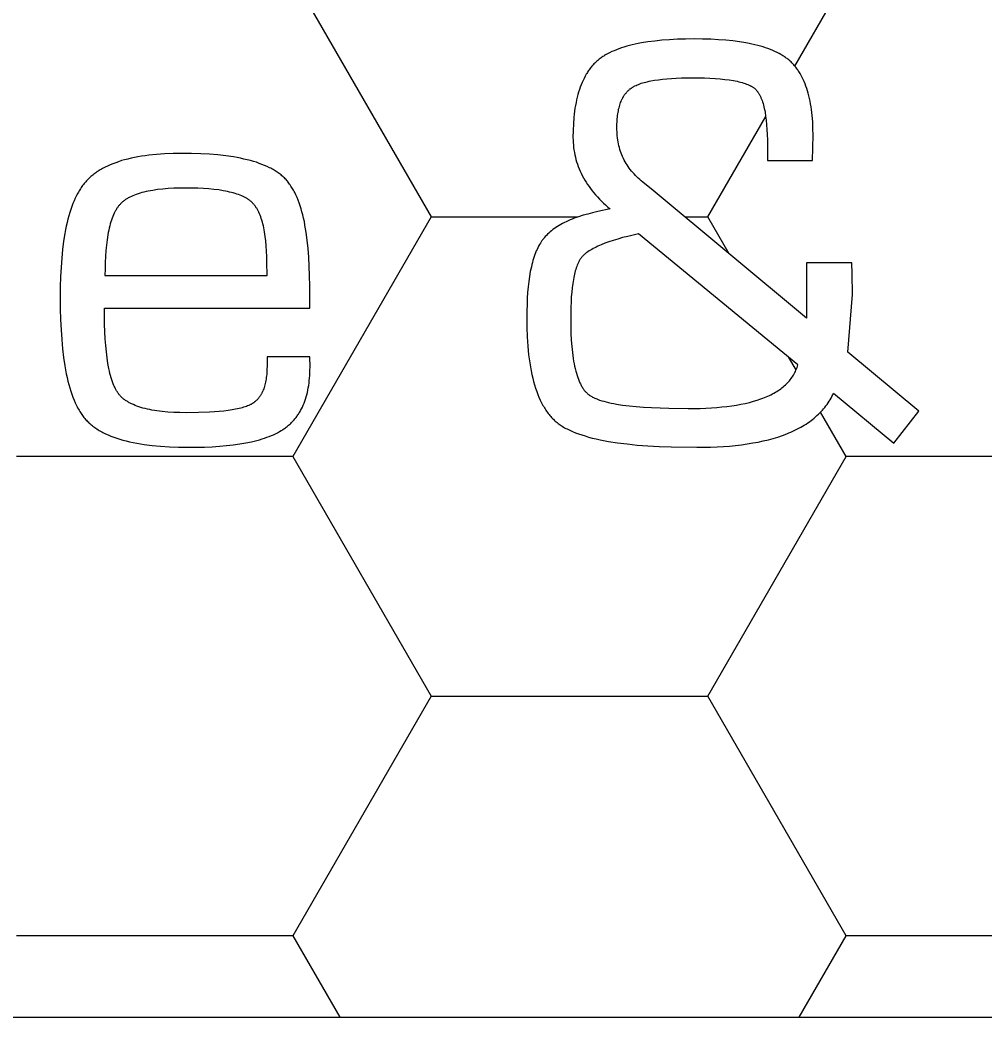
# Model space of a CAD drawing. Header units: millimetres. Extents: x 0 to 80, y 0 to 69.3.
# Drawn here: x 35.46 to 45.93, y 0 to 10.82 of the extents above; entities that cross this region are included whole.
import ezdxf

# ---------------------------------------------------------------- set-up
doc = ezdxf.new("R2010")
doc.units = ezdxf.units.MM
doc.header["$MEASUREMENT"] = 0
for name, color, linetype in [('CUT_PERIMETER', 1, 'CONTINUOUS'), ('HEX_BACKGROUND', 3, 'CONTINUOUS'), ('TEXT', 5, 'CONTINUOUS')]:
    doc.layers.add(name, color=color, linetype=linetype)

msp = doc.modelspace()

# ---------------------------------------------------------------- linework, layer by layer
at = {"layer": 'CUT_PERIMETER', "color": 1}
msp.add_line((20, 0), (60, 0), dxfattribs=at)
at = {"layer": 'HEX_BACKGROUND'}
for p, q in [((38.419, 11.28), (39.92, 8.68)), ((43.868, 10.317), (44.424, 11.28)), ((42.923, 8.68), (43.551, 9.769)), ((39.92, 8.68), (38.419, 6.08)), ((39.92, 8.68), (41.511, 8.68)), ((42.674, 8.68), (42.923, 8.68)), ((43.153, 8.281), (42.923, 8.68)), ((43.881, 7.021), (43.803, 7.155)), ((44.424, 6.08), (44.146, 6.562)), ((38.419, 6.08), (35.417, 6.08)), ((38.419, 6.08), (39.92, 3.48)), ((42.923, 3.48), (44.424, 6.08)), ((47.254, 6.08), (44.424, 6.08)), ((39.92, 3.48), (38.419, 0.88)), ((39.92, 3.48), (42.923, 3.48)), ((44.424, 0.88), (42.923, 3.48)), ((38.419, 0.88), (35.417, 0.88)), ((38.419, 0.88), (38.927, 0)), ((43.916, 0), (44.424, 0.88)), ((47.426, 0.88), (44.424, 0.88))]:
    msp.add_line(p, q, dxfattribs=at)
at = {"layer": 'TEXT'}
for p, q in [((42.507, 10.603), (42.425, 10.597)), ((42.592, 10.608), (42.507, 10.603)), ((42.682, 10.61), (42.592, 10.608)), ((42.775, 10.611), (42.682, 10.61)), ((42.866, 10.61), (42.775, 10.611)), ((42.954, 10.608), (42.866, 10.61)), ((43.038, 10.603), (42.954, 10.608)), ((43.118, 10.597), (43.038, 10.603)), ((41.931, 10.495), (41.905, 10.484)), ((41.957, 10.505), (41.931, 10.495)), ((41.984, 10.514), (41.957, 10.505)), ((42.012, 10.523), (41.984, 10.514)), ((42.042, 10.532), (42.012, 10.523)), ((42.072, 10.54), (42.042, 10.532)), ((42.103, 10.547), (42.072, 10.54)), ((42.135, 10.555), (42.103, 10.547)), ((42.168, 10.562), (42.135, 10.555)), ((42.202, 10.568), (42.168, 10.562)), ((42.272, 10.579), (42.202, 10.568)), ((42.346, 10.589), (42.272, 10.579)), ((42.425, 10.597), (42.346, 10.589)), ((43.195, 10.59), (43.118, 10.597)), ((43.268, 10.58), (43.195, 10.59)), ((43.337, 10.569), (43.268, 10.58)), ((43.37, 10.563), (43.337, 10.569)), ((43.402, 10.556), (43.37, 10.563)), ((43.434, 10.549), (43.402, 10.556)), ((43.464, 10.541), (43.434, 10.549)), ((43.493, 10.533), (43.464, 10.541)), ((43.522, 10.525), (43.493, 10.533)), ((43.55, 10.516), (43.522, 10.525)), ((43.576, 10.507), (43.55, 10.516)), ((43.602, 10.497), (43.576, 10.507)), ((43.627, 10.487), (43.602, 10.497)), ((41.737, 10.386), (41.728, 10.379)), ((41.745, 10.393), (41.737, 10.386)), ((41.754, 10.4), (41.745, 10.393)), ((41.764, 10.406), (41.754, 10.4)), ((41.773, 10.413), (41.764, 10.406)), ((41.783, 10.42), (41.773, 10.413)), ((41.793, 10.426), (41.783, 10.42)), ((41.803, 10.432), (41.793, 10.426)), ((41.813, 10.439), (41.803, 10.432)), ((41.835, 10.451), (41.813, 10.439)), ((41.857, 10.462), (41.835, 10.451)), ((41.881, 10.474), (41.857, 10.462)), ((41.905, 10.484), (41.881, 10.474)), ((43.651, 10.477), (43.627, 10.487)), ((43.674, 10.466), (43.651, 10.477)), ((43.696, 10.454), (43.674, 10.466)), ((43.717, 10.442), (43.696, 10.454)), ((43.727, 10.436), (43.717, 10.442)), ((43.737, 10.43), (43.727, 10.436)), ((43.747, 10.424), (43.737, 10.43)), ((43.757, 10.417), (43.747, 10.424)), ((43.766, 10.411), (43.757, 10.417)), ((43.775, 10.404), (43.766, 10.411)), ((43.784, 10.398), (43.775, 10.404)), ((43.793, 10.391), (43.784, 10.398)), ((43.801, 10.384), (43.793, 10.391)), ((41.635, 10.278), (41.629, 10.268)), ((41.642, 10.288), (41.635, 10.278)), ((41.649, 10.297), (41.642, 10.288)), ((41.657, 10.306), (41.649, 10.297)), ((41.664, 10.315), (41.657, 10.306)), ((41.672, 10.323), (41.664, 10.315)), ((41.679, 10.332), (41.672, 10.323)), ((41.687, 10.34), (41.679, 10.332)), ((41.695, 10.348), (41.687, 10.34)), ((41.703, 10.356), (41.695, 10.348)), ((41.711, 10.364), (41.703, 10.356)), ((41.719, 10.371), (41.711, 10.364)), ((41.728, 10.379), (41.719, 10.371)), ((43.809, 10.377), (43.801, 10.384)), ((43.818, 10.369), (43.809, 10.377)), ((43.826, 10.362), (43.818, 10.369)), ((43.834, 10.354), (43.826, 10.362)), ((43.841, 10.346), (43.834, 10.354)), ((43.849, 10.338), (43.841, 10.346)), ((43.856, 10.33), (43.849, 10.338)), ((43.864, 10.321), (43.856, 10.33)), ((43.871, 10.312), (43.864, 10.321)), ((43.878, 10.304), (43.871, 10.312)), ((43.885, 10.295), (43.878, 10.304)), ((43.892, 10.285), (43.885, 10.295)), ((43.899, 10.276), (43.892, 10.285)), ((41.579, 10.184), (41.568, 10.162)), ((41.59, 10.207), (41.579, 10.184)), ((41.603, 10.228), (41.59, 10.207)), ((41.609, 10.238), (41.603, 10.228)), ((41.615, 10.249), (41.609, 10.238)), ((41.622, 10.259), (41.615, 10.249)), ((41.629, 10.268), (41.622, 10.259)), ((42.343, 10.163), (42.386, 10.169)), ((42.386, 10.169), (42.431, 10.175)), ((42.431, 10.175), (42.478, 10.179)), ((42.478, 10.179), (42.529, 10.183)), ((42.529, 10.183), (42.581, 10.186)), ((42.581, 10.186), (42.637, 10.188)), ((42.637, 10.188), (42.756, 10.19)), ((42.756, 10.19), (42.886, 10.188)), ((42.886, 10.188), (42.946, 10.186)), ((42.946, 10.186), (43.004, 10.182)), ((43.004, 10.182), (43.057, 10.178)), ((43.057, 10.178), (43.108, 10.173)), ((43.108, 10.173), (43.155, 10.167)), ((43.905, 10.266), (43.899, 10.276)), ((43.912, 10.257), (43.905, 10.266)), ((43.918, 10.247), (43.912, 10.257)), ((43.924, 10.236), (43.918, 10.247)), ((43.936, 10.216), (43.924, 10.236)), ((43.948, 10.194), (43.936, 10.216)), ((43.959, 10.172), (43.948, 10.194)), ((43.969, 10.149), (43.959, 10.172)), ((41.529, 10.062), (41.52, 10.035)), ((41.538, 10.088), (41.529, 10.062)), ((41.547, 10.113), (41.538, 10.088)), ((41.557, 10.138), (41.547, 10.113)), ((41.568, 10.162), (41.557, 10.138)), ((42.064, 10.057), (42.069, 10.061)), ((42.069, 10.061), (42.074, 10.065)), ((42.074, 10.065), (42.078, 10.069)), ((42.078, 10.069), (42.083, 10.072)), ((42.083, 10.072), (42.088, 10.076)), ((42.088, 10.076), (42.093, 10.079)), ((42.093, 10.079), (42.098, 10.083)), ((42.098, 10.083), (42.103, 10.086)), ((42.103, 10.086), (42.108, 10.089)), ((42.108, 10.089), (42.114, 10.093)), ((42.114, 10.093), (42.119, 10.096)), ((42.119, 10.096), (42.125, 10.099)), ((42.125, 10.099), (42.131, 10.102)), ((42.131, 10.102), (42.144, 10.108)), ((42.144, 10.108), (42.157, 10.114)), ((42.157, 10.114), (42.17, 10.119)), ((42.17, 10.119), (42.185, 10.124)), ((42.185, 10.124), (42.2, 10.13)), ((42.2, 10.13), (42.215, 10.135)), ((42.215, 10.135), (42.232, 10.139)), ((42.232, 10.139), (42.249, 10.144)), ((42.249, 10.144), (42.266, 10.148)), ((42.266, 10.148), (42.285, 10.152)), ((42.285, 10.152), (42.304, 10.156)), ((42.304, 10.156), (42.343, 10.163)), ((43.155, 10.167), (43.2, 10.16)), ((43.2, 10.16), (43.221, 10.156)), ((43.221, 10.156), (43.241, 10.152)), ((43.241, 10.152), (43.26, 10.147)), ((43.26, 10.147), (43.278, 10.143)), ((43.278, 10.143), (43.296, 10.138)), ((43.296, 10.138), (43.313, 10.133)), ((43.313, 10.133), (43.329, 10.128)), ((43.329, 10.128), (43.344, 10.122)), ((43.344, 10.122), (43.358, 10.117)), ((43.358, 10.117), (43.365, 10.114)), ((43.365, 10.114), (43.372, 10.111)), ((43.372, 10.111), (43.378, 10.108)), ((43.378, 10.108), (43.385, 10.104)), ((43.385, 10.104), (43.391, 10.101)), ((43.391, 10.101), (43.397, 10.098)), ((43.397, 10.098), (43.402, 10.095)), ((43.402, 10.095), (43.408, 10.091)), ((43.408, 10.091), (43.413, 10.088)), ((43.413, 10.088), (43.418, 10.084)), ((43.418, 10.084), (43.423, 10.081)), ((43.423, 10.081), (43.428, 10.077)), ((43.428, 10.077), (43.432, 10.074)), ((43.432, 10.074), (43.436, 10.07)), ((43.436, 10.07), (43.44, 10.066)), ((43.44, 10.066), (43.444, 10.062)), ((43.444, 10.062), (43.448, 10.058)), ((43.979, 10.125), (43.969, 10.149)), ((43.988, 10.1), (43.979, 10.125)), ((43.997, 10.075), (43.988, 10.1)), ((44.005, 10.049), (43.997, 10.075)), ((41.505, 9.98), (41.498, 9.95)), ((41.512, 10.008), (41.505, 9.98)), ((41.52, 10.035), (41.512, 10.008)), ((41.987, 9.947), (41.993, 9.96)), ((41.993, 9.96), (41.996, 9.966)), ((41.996, 9.966), (41.999, 9.972)), ((41.999, 9.972), (42.002, 9.978)), ((42.002, 9.978), (42.006, 9.983)), ((42.006, 9.983), (42.009, 9.989)), ((42.009, 9.989), (42.012, 9.994)), ((42.012, 9.994), (42.016, 10)), ((42.016, 10), (42.02, 10.005)), ((42.02, 10.005), (42.023, 10.01)), ((42.023, 10.01), (42.027, 10.016)), ((42.027, 10.016), (42.031, 10.021)), ((42.031, 10.021), (42.035, 10.025)), ((42.035, 10.025), (42.039, 10.03)), ((42.039, 10.03), (42.043, 10.035)), ((42.043, 10.035), (42.047, 10.04)), ((42.047, 10.04), (42.051, 10.044)), ((42.051, 10.044), (42.055, 10.048)), ((42.055, 10.048), (42.06, 10.053)), ((42.06, 10.053), (42.064, 10.057)), ((43.448, 10.058), (43.452, 10.053)), ((43.452, 10.053), (43.456, 10.049)), ((43.456, 10.049), (43.46, 10.044)), ((43.46, 10.044), (43.464, 10.039)), ((43.464, 10.039), (43.467, 10.034)), ((43.467, 10.034), (43.471, 10.029)), ((43.471, 10.029), (43.474, 10.023)), ((43.474, 10.023), (43.478, 10.018)), ((43.478, 10.018), (43.481, 10.012)), ((43.481, 10.012), (43.485, 10.006)), ((43.485, 10.006), (43.488, 10)), ((43.488, 10), (43.491, 9.993)), ((43.491, 9.993), (43.494, 9.987)), ((43.494, 9.987), (43.497, 9.98)), ((43.497, 9.98), (43.5, 9.973)), ((43.5, 9.973), (43.506, 9.959)), ((43.506, 9.959), (43.512, 9.943)), ((44.013, 10.022), (44.005, 10.049)), ((44.02, 9.994), (44.013, 10.022)), ((44.027, 9.966), (44.02, 9.994)), ((44.033, 9.937), (44.027, 9.966)), ((41.481, 9.859), (41.477, 9.827)), ((41.487, 9.89), (41.481, 9.859)), ((41.492, 9.921), (41.487, 9.89)), ((41.498, 9.95), (41.492, 9.921)), ((41.952, 9.832), (41.955, 9.848)), ((41.955, 9.848), (41.959, 9.863)), ((41.959, 9.863), (41.963, 9.878)), ((41.963, 9.878), (41.967, 9.893)), ((41.967, 9.893), (41.971, 9.907)), ((41.971, 9.907), (41.976, 9.921)), ((41.976, 9.921), (41.982, 9.934)), ((41.982, 9.934), (41.987, 9.947)), ((43.512, 9.943), (43.517, 9.928)), ((43.517, 9.928), (43.522, 9.911)), ((43.522, 9.911), (43.527, 9.894)), ((43.527, 9.894), (43.532, 9.876)), ((43.532, 9.876), (43.536, 9.857)), ((43.536, 9.857), (43.54, 9.837)), ((44.038, 9.907), (44.033, 9.937)), ((44.043, 9.876), (44.038, 9.907)), ((44.048, 9.845), (44.043, 9.876)), ((44.052, 9.813), (44.048, 9.845)), ((41.469, 9.76), (41.464, 9.69)), ((41.473, 9.794), (41.469, 9.76)), ((41.477, 9.827), (41.473, 9.794)), ((41.938, 9.727), (41.94, 9.745)), ((41.94, 9.745), (41.942, 9.764)), ((41.942, 9.764), (41.944, 9.781)), ((41.944, 9.781), (41.946, 9.798)), ((41.946, 9.798), (41.949, 9.815)), ((41.949, 9.815), (41.952, 9.832)), ((43.54, 9.837), (43.544, 9.817)), ((43.544, 9.817), (43.55, 9.774)), ((43.55, 9.774), (43.556, 9.729)), ((44.055, 9.78), (44.052, 9.813)), ((44.061, 9.712), (44.055, 9.78)), ((41.464, 9.69), (41.461, 9.617)), ((41.936, 9.689), (41.937, 9.708)), ((41.936, 9.649), (41.936, 9.689)), ((41.936, 9.626), (41.936, 9.649)), ((41.937, 9.708), (41.938, 9.727)), ((43.556, 9.729), (43.561, 9.68)), ((43.561, 9.68), (43.564, 9.629)), ((43.564, 9.629), (43.567, 9.575)), ((44.064, 9.641), (44.061, 9.712)), ((44.065, 9.568), (44.064, 9.641)), ((41.461, 9.617), (41.459, 9.542)), ((41.459, 9.542), (41.46, 9.514)), ((41.937, 9.603), (41.936, 9.626)), ((41.938, 9.581), (41.937, 9.603)), ((41.94, 9.559), (41.938, 9.581)), ((41.943, 9.537), (41.94, 9.559)), ((41.946, 9.515), (41.943, 9.537)), ((43.567, 9.575), (43.569, 9.518)), ((44.058, 9.292), (44.065, 9.568)), ((41.46, 9.514), (41.461, 9.487)), ((41.461, 9.487), (41.463, 9.461)), ((41.463, 9.461), (41.466, 9.434)), ((41.466, 9.434), (41.469, 9.407)), ((41.949, 9.494), (41.946, 9.515)), ((41.953, 9.473), (41.949, 9.494)), ((41.958, 9.453), (41.953, 9.473)), ((41.963, 9.432), (41.958, 9.453)), ((41.969, 9.412), (41.963, 9.432)), ((41.975, 9.392), (41.969, 9.412)), ((43.569, 9.518), (43.569, 9.457)), ((43.569, 9.457), (43.569, 9.292)), ((36.627, 9.309), (36.592, 9.3)), ((36.662, 9.317), (36.627, 9.309)), ((36.699, 9.325), (36.662, 9.317)), ((36.736, 9.332), (36.699, 9.325)), ((36.774, 9.339), (36.736, 9.332)), ((36.814, 9.345), (36.774, 9.339)), ((36.854, 9.35), (36.814, 9.345)), ((36.938, 9.359), (36.854, 9.35)), ((37.026, 9.365), (36.938, 9.359)), ((37.118, 9.369), (37.026, 9.365)), ((37.214, 9.37), (37.118, 9.369)), ((37.319, 9.369), (37.214, 9.37)), ((37.419, 9.366), (37.319, 9.369)), ((37.514, 9.36), (37.419, 9.366)), ((37.605, 9.353), (37.514, 9.36)), ((37.691, 9.343), (37.605, 9.353)), ((37.773, 9.331), (37.691, 9.343)), ((37.812, 9.324), (37.773, 9.331)), ((37.85, 9.317), (37.812, 9.324)), ((37.887, 9.309), (37.85, 9.317)), ((37.922, 9.301), (37.887, 9.309)), ((41.469, 9.407), (41.474, 9.381)), ((41.474, 9.381), (41.479, 9.355)), ((41.479, 9.355), (41.485, 9.329)), ((41.485, 9.329), (41.491, 9.304)), ((41.491, 9.304), (41.499, 9.278)), ((41.982, 9.373), (41.975, 9.392)), ((41.99, 9.354), (41.982, 9.373)), ((41.998, 9.335), (41.99, 9.354)), ((42.006, 9.316), (41.998, 9.335)), ((42.015, 9.298), (42.006, 9.316)), ((36.34, 9.199), (36.328, 9.191)), ((36.353, 9.206), (36.34, 9.199)), ((36.38, 9.22), (36.353, 9.206)), ((36.407, 9.233), (36.38, 9.22)), ((36.435, 9.246), (36.407, 9.233)), ((36.465, 9.258), (36.435, 9.246)), ((36.495, 9.269), (36.465, 9.258)), ((36.526, 9.28), (36.495, 9.269)), ((36.559, 9.291), (36.526, 9.28)), ((36.592, 9.3), (36.559, 9.291)), ((37.957, 9.292), (37.922, 9.301)), ((37.99, 9.283), (37.957, 9.292)), ((38.022, 9.273), (37.99, 9.283)), ((38.053, 9.262), (38.022, 9.273)), ((38.083, 9.251), (38.053, 9.262)), ((38.112, 9.24), (38.083, 9.251)), ((38.139, 9.228), (38.112, 9.24)), ((38.166, 9.215), (38.139, 9.228)), ((38.179, 9.208), (38.166, 9.215)), ((38.191, 9.202), (38.179, 9.208)), ((38.203, 9.195), (38.191, 9.202)), ((41.499, 9.278), (41.507, 9.253)), ((41.507, 9.253), (41.516, 9.228)), ((41.516, 9.228), (41.526, 9.203)), ((41.526, 9.203), (41.536, 9.178)), ((42.025, 9.28), (42.015, 9.298)), ((42.035, 9.262), (42.025, 9.28)), ((42.046, 9.245), (42.035, 9.262)), ((42.057, 9.228), (42.046, 9.245)), ((42.069, 9.211), (42.057, 9.228)), ((42.081, 9.195), (42.069, 9.211)), ((43.569, 9.292), (44.058, 9.292)), ((36.197, 9.091), (36.187, 9.081)), ((36.206, 9.1), (36.197, 9.091)), ((36.216, 9.109), (36.206, 9.1)), ((36.226, 9.118), (36.216, 9.109)), ((36.236, 9.127), (36.226, 9.118)), ((36.247, 9.135), (36.236, 9.127)), ((36.258, 9.144), (36.247, 9.135)), ((36.269, 9.152), (36.258, 9.144)), ((36.28, 9.16), (36.269, 9.152)), ((36.292, 9.168), (36.28, 9.16)), ((36.303, 9.176), (36.292, 9.168)), ((36.316, 9.184), (36.303, 9.176)), ((36.328, 9.191), (36.316, 9.184)), ((38.215, 9.188), (38.203, 9.195)), ((38.227, 9.181), (38.215, 9.188)), ((38.238, 9.174), (38.227, 9.181)), ((38.249, 9.166), (38.238, 9.174)), ((38.26, 9.159), (38.249, 9.166)), ((38.27, 9.151), (38.26, 9.159)), ((38.281, 9.144), (38.27, 9.151)), ((38.29, 9.136), (38.281, 9.144)), ((38.3, 9.128), (38.29, 9.136)), ((38.309, 9.12), (38.3, 9.128)), ((38.318, 9.111), (38.309, 9.12)), ((38.327, 9.103), (38.318, 9.111)), ((38.336, 9.094), (38.327, 9.103)), ((38.344, 9.086), (38.336, 9.094)), ((41.536, 9.178), (41.548, 9.154)), ((41.548, 9.154), (41.56, 9.129)), ((41.56, 9.129), (41.573, 9.105)), ((41.573, 9.105), (41.587, 9.081)), ((42.094, 9.178), (42.081, 9.195)), ((42.108, 9.162), (42.094, 9.178)), ((42.122, 9.147), (42.108, 9.162)), ((42.137, 9.131), (42.122, 9.147)), ((42.152, 9.116), (42.137, 9.131)), ((42.167, 9.101), (42.152, 9.116)), ((42.184, 9.087), (42.167, 9.101)), ((42.2, 9.073), (42.184, 9.087)), ((36.113, 8.987), (36.106, 8.976)), ((36.121, 8.999), (36.113, 8.987)), ((36.129, 9.01), (36.121, 8.999)), ((36.136, 9.021), (36.129, 9.01)), ((36.145, 9.032), (36.136, 9.021)), ((36.153, 9.042), (36.145, 9.032)), ((36.161, 9.052), (36.153, 9.042)), ((36.17, 9.062), (36.161, 9.052)), ((36.178, 9.072), (36.17, 9.062)), ((36.187, 9.081), (36.178, 9.072)), ((37.005, 8.983), (36.95, 8.977)), ((37.063, 8.988), (37.005, 8.983)), ((37.125, 8.991), (37.063, 8.988)), ((37.189, 8.993), (37.125, 8.991)), ((37.256, 8.994), (37.189, 8.993)), ((37.323, 8.993), (37.256, 8.994)), ((37.387, 8.992), (37.323, 8.993)), ((37.448, 8.989), (37.387, 8.992)), ((37.506, 8.985), (37.448, 8.989)), ((37.561, 8.979), (37.506, 8.985)), ((37.613, 8.973), (37.561, 8.979)), ((38.352, 9.077), (38.344, 9.086)), ((38.36, 9.067), (38.352, 9.077)), ((38.368, 9.058), (38.36, 9.067)), ((38.375, 9.048), (38.368, 9.058)), ((38.383, 9.037), (38.375, 9.048)), ((38.39, 9.027), (38.383, 9.037)), ((38.398, 9.016), (38.39, 9.027)), ((38.405, 9.005), (38.398, 9.016)), ((38.412, 8.994), (38.405, 9.005)), ((38.419, 8.982), (38.412, 8.994)), ((38.426, 8.97), (38.419, 8.982)), ((41.587, 9.081), (41.601, 9.058)), ((41.601, 9.058), (41.616, 9.034)), ((41.616, 9.034), (41.633, 9.011)), ((41.633, 9.011), (41.649, 8.988)), ((41.649, 8.988), (41.667, 8.965)), ((42.218, 9.059), (42.2, 9.073)), ((42.328, 8.968), (42.218, 9.059)), ((36.056, 8.884), (36.043, 8.855)), ((36.07, 8.912), (36.056, 8.884)), ((36.084, 8.938), (36.07, 8.912)), ((36.091, 8.951), (36.084, 8.938)), ((36.098, 8.963), (36.091, 8.951)), ((36.106, 8.976), (36.098, 8.963)), ((36.61, 8.873), (36.602, 8.868)), ((36.617, 8.877), (36.61, 8.873)), ((36.624, 8.882), (36.617, 8.877)), ((36.632, 8.886), (36.624, 8.882)), ((36.64, 8.89), (36.632, 8.886)), ((36.648, 8.895), (36.64, 8.89)), ((36.665, 8.903), (36.648, 8.895)), ((36.682, 8.911), (36.665, 8.903)), ((36.7, 8.918), (36.682, 8.911)), ((36.719, 8.925), (36.7, 8.918)), ((36.739, 8.932), (36.719, 8.925)), ((36.759, 8.938), (36.739, 8.932)), ((36.78, 8.944), (36.759, 8.938)), ((36.802, 8.95), (36.78, 8.944)), ((36.825, 8.955), (36.802, 8.95)), ((36.849, 8.96), (36.825, 8.955)), ((36.873, 8.965), (36.849, 8.96)), ((36.898, 8.969), (36.873, 8.965)), ((36.95, 8.977), (36.898, 8.969)), ((37.662, 8.965), (37.613, 8.973)), ((37.686, 8.961), (37.662, 8.965)), ((37.708, 8.956), (37.686, 8.961)), ((37.73, 8.951), (37.708, 8.956)), ((37.752, 8.946), (37.73, 8.951)), ((37.772, 8.941), (37.752, 8.946)), ((37.792, 8.935), (37.772, 8.941)), ((37.811, 8.929), (37.792, 8.935)), ((37.829, 8.923), (37.811, 8.929)), ((37.846, 8.916), (37.829, 8.923)), ((37.863, 8.909), (37.846, 8.916)), ((37.879, 8.902), (37.863, 8.909)), ((37.886, 8.898), (37.879, 8.902)), ((37.894, 8.895), (37.886, 8.898)), ((37.901, 8.891), (37.894, 8.895)), ((37.908, 8.887), (37.901, 8.891)), ((37.915, 8.883), (37.908, 8.887)), ((37.922, 8.879), (37.915, 8.883)), ((37.929, 8.874), (37.922, 8.879)), ((37.935, 8.87), (37.929, 8.874)), ((38.433, 8.957), (38.426, 8.97)), ((38.439, 8.945), (38.433, 8.957)), ((38.452, 8.919), (38.439, 8.945)), ((38.464, 8.891), (38.452, 8.919)), ((38.476, 8.863), (38.464, 8.891)), ((41.667, 8.965), (41.685, 8.942)), ((41.685, 8.942), (41.705, 8.919)), ((41.705, 8.919), (41.725, 8.897)), ((41.725, 8.897), (41.746, 8.875)), ((41.746, 8.875), (41.767, 8.853)), ((43.994, 7.581), (42.328, 8.968)), ((36.019, 8.794), (36.008, 8.762)), ((36.031, 8.825), (36.019, 8.794)), ((36.043, 8.855), (36.031, 8.825)), ((36.504, 8.767), (36.499, 8.759)), ((36.508, 8.774), (36.504, 8.767)), ((36.513, 8.781), (36.508, 8.774)), ((36.517, 8.787), (36.513, 8.781)), ((36.522, 8.794), (36.517, 8.787)), ((36.527, 8.8), (36.522, 8.794)), ((36.532, 8.806), (36.527, 8.8)), ((36.537, 8.812), (36.532, 8.806)), ((36.542, 8.817), (36.537, 8.812)), ((36.547, 8.823), (36.542, 8.817)), ((36.552, 8.828), (36.547, 8.823)), ((36.558, 8.834), (36.552, 8.828)), ((36.564, 8.839), (36.558, 8.834)), ((36.57, 8.844), (36.564, 8.839)), ((36.576, 8.849), (36.57, 8.844)), ((36.582, 8.854), (36.576, 8.849)), ((36.589, 8.859), (36.582, 8.854)), ((36.596, 8.864), (36.589, 8.859)), ((36.602, 8.868), (36.596, 8.864)), ((37.941, 8.866), (37.935, 8.87)), ((37.947, 8.862), (37.941, 8.866)), ((37.953, 8.857), (37.947, 8.862)), ((37.959, 8.853), (37.953, 8.857)), ((37.964, 8.848), (37.959, 8.853)), ((37.969, 8.843), (37.964, 8.848)), ((37.974, 8.839), (37.969, 8.843)), ((37.98, 8.834), (37.974, 8.839)), ((37.984, 8.828), (37.98, 8.834)), ((37.989, 8.823), (37.984, 8.828)), ((37.994, 8.818), (37.989, 8.823)), ((37.999, 8.812), (37.994, 8.818)), ((38.004, 8.806), (37.999, 8.812)), ((38.008, 8.8), (38.004, 8.806)), ((38.013, 8.794), (38.008, 8.8)), ((38.017, 8.788), (38.013, 8.794)), ((38.021, 8.781), (38.017, 8.788)), ((38.026, 8.774), (38.021, 8.781)), ((38.03, 8.768), (38.026, 8.774)), ((38.034, 8.761), (38.03, 8.768)), ((38.487, 8.833), (38.476, 8.863)), ((38.497, 8.802), (38.487, 8.833)), ((38.508, 8.77), (38.497, 8.802)), ((38.517, 8.737), (38.508, 8.77)), ((41.861, 8.767), (41.728, 8.738)), ((41.767, 8.853), (41.789, 8.831)), ((41.789, 8.831), (41.813, 8.81)), ((41.813, 8.81), (41.837, 8.788)), ((41.837, 8.788), (41.861, 8.767)), ((35.977, 8.658), (35.968, 8.621)), ((35.987, 8.694), (35.977, 8.658)), ((35.997, 8.728), (35.987, 8.694)), ((36.008, 8.762), (35.997, 8.728)), ((36.456, 8.666), (36.449, 8.646)), ((36.463, 8.685), (36.456, 8.666)), ((36.47, 8.703), (36.463, 8.685)), ((36.478, 8.72), (36.47, 8.703)), ((36.482, 8.728), (36.478, 8.72)), ((36.486, 8.736), (36.482, 8.728)), ((36.49, 8.744), (36.486, 8.736)), ((36.495, 8.752), (36.49, 8.744)), ((36.499, 8.759), (36.495, 8.752)), ((38.038, 8.753), (38.034, 8.761)), ((38.042, 8.746), (38.038, 8.753)), ((38.046, 8.738), (38.042, 8.746)), ((38.049, 8.731), (38.046, 8.738)), ((38.057, 8.715), (38.049, 8.731)), ((38.063, 8.698), (38.057, 8.715)), ((38.07, 8.681), (38.063, 8.698)), ((38.076, 8.663), (38.07, 8.681)), ((38.082, 8.644), (38.076, 8.663)), ((38.526, 8.702), (38.517, 8.737)), ((38.535, 8.667), (38.526, 8.702)), ((38.543, 8.63), (38.535, 8.667)), ((41.45, 8.657), (41.428, 8.648)), ((41.472, 8.666), (41.45, 8.657)), ((41.495, 8.674), (41.472, 8.666)), ((41.519, 8.682), (41.495, 8.674)), ((41.568, 8.698), (41.519, 8.682)), ((41.619, 8.712), (41.568, 8.698)), ((41.672, 8.726), (41.619, 8.712)), ((41.728, 8.738), (41.672, 8.726)), ((35.959, 8.582), (35.951, 8.543)), ((35.968, 8.621), (35.959, 8.582)), ((36.424, 8.56), (36.419, 8.536)), ((36.43, 8.583), (36.424, 8.56)), ((36.436, 8.605), (36.43, 8.583)), ((36.442, 8.626), (36.436, 8.605)), ((36.449, 8.646), (36.442, 8.626)), ((38.088, 8.625), (38.082, 8.644)), ((38.093, 8.605), (38.088, 8.625)), ((38.098, 8.584), (38.093, 8.605)), ((38.103, 8.563), (38.098, 8.584)), ((38.107, 8.54), (38.103, 8.563)), ((38.55, 8.592), (38.543, 8.63)), ((38.557, 8.553), (38.55, 8.592)), ((38.564, 8.512), (38.557, 8.553)), ((41.258, 8.555), (41.242, 8.543)), ((41.274, 8.566), (41.258, 8.555)), ((41.292, 8.577), (41.274, 8.566)), ((41.309, 8.588), (41.292, 8.577)), ((41.328, 8.599), (41.309, 8.588)), ((41.346, 8.609), (41.328, 8.599)), ((41.366, 8.619), (41.346, 8.609)), ((41.386, 8.629), (41.366, 8.619)), ((41.407, 8.639), (41.386, 8.629)), ((41.428, 8.648), (41.407, 8.639)), ((35.944, 8.502), (35.93, 8.417)), ((35.951, 8.543), (35.944, 8.502)), ((36.41, 8.486), (36.401, 8.433)), ((36.414, 8.511), (36.41, 8.486)), ((36.419, 8.536), (36.414, 8.511)), ((38.111, 8.518), (38.107, 8.54)), ((38.115, 8.494), (38.111, 8.518)), ((38.118, 8.47), (38.115, 8.494)), ((38.124, 8.42), (38.118, 8.47)), ((38.575, 8.428), (38.564, 8.512)), ((41.135, 8.439), (41.13, 8.432)), ((41.141, 8.446), (41.135, 8.439)), ((41.146, 8.453), (41.141, 8.446)), ((41.158, 8.467), (41.146, 8.453)), ((41.171, 8.48), (41.158, 8.467)), ((41.184, 8.493), (41.171, 8.48)), ((41.197, 8.506), (41.184, 8.493)), ((41.212, 8.519), (41.197, 8.506)), ((41.226, 8.531), (41.212, 8.519)), ((41.242, 8.543), (41.226, 8.531)), ((41.945, 8.441), (41.896, 8.426)), ((41.998, 8.456), (41.945, 8.441)), ((42.053, 8.47), (41.998, 8.456)), ((42.172, 8.498), (42.053, 8.47)), ((43.9, 7.076), (42.172, 8.498)), ((35.93, 8.417), (35.918, 8.328)), ((36.394, 8.376), (36.388, 8.316)), ((36.401, 8.433), (36.394, 8.376)), ((38.129, 8.366), (38.124, 8.42)), ((38.132, 8.31), (38.129, 8.366)), ((38.585, 8.339), (38.575, 8.428)), ((38.592, 8.245), (38.585, 8.339)), ((41.078, 8.347), (41.069, 8.329)), ((41.086, 8.364), (41.078, 8.347)), ((41.095, 8.38), (41.086, 8.364)), ((41.105, 8.396), (41.095, 8.38)), ((41.109, 8.403), (41.105, 8.396)), ((41.114, 8.411), (41.109, 8.403)), ((41.119, 8.418), (41.114, 8.411)), ((41.124, 8.425), (41.119, 8.418)), ((41.13, 8.432), (41.124, 8.425)), ((41.679, 8.338), (41.663, 8.329)), ((41.695, 8.346), (41.679, 8.338)), ((41.711, 8.354), (41.695, 8.346)), ((41.729, 8.362), (41.711, 8.354)), ((41.747, 8.371), (41.729, 8.362)), ((41.766, 8.379), (41.747, 8.371)), ((41.806, 8.395), (41.766, 8.379)), ((41.85, 8.41), (41.806, 8.395)), ((41.896, 8.426), (41.85, 8.41)), ((35.909, 8.233), (35.902, 8.134)), ((35.918, 8.328), (35.909, 8.233)), ((36.384, 8.253), (36.381, 8.187)), ((36.388, 8.316), (36.384, 8.253)), ((38.134, 8.252), (38.132, 8.31)), ((38.135, 8.19), (38.134, 8.252)), ((38.597, 8.146), (38.592, 8.245)), ((41.031, 8.23), (41.025, 8.209)), ((41.038, 8.252), (41.031, 8.23)), ((41.046, 8.272), (41.038, 8.252)), ((41.053, 8.292), (41.046, 8.272)), ((41.061, 8.311), (41.053, 8.292)), ((41.069, 8.329), (41.061, 8.311)), ((41.541, 8.226), (41.537, 8.221)), ((41.545, 8.231), (41.541, 8.226)), ((41.548, 8.236), (41.545, 8.231)), ((41.552, 8.241), (41.548, 8.236)), ((41.556, 8.245), (41.552, 8.241)), ((41.56, 8.25), (41.556, 8.245)), ((41.564, 8.254), (41.56, 8.25)), ((41.568, 8.259), (41.564, 8.254)), ((41.573, 8.263), (41.568, 8.259)), ((41.577, 8.268), (41.573, 8.263)), ((41.582, 8.272), (41.577, 8.268)), ((41.587, 8.277), (41.582, 8.272)), ((41.593, 8.281), (41.587, 8.277)), ((41.598, 8.286), (41.593, 8.281)), ((41.604, 8.29), (41.598, 8.286)), ((41.61, 8.295), (41.604, 8.29)), ((41.622, 8.303), (41.61, 8.295)), ((41.635, 8.312), (41.622, 8.303)), ((41.649, 8.321), (41.635, 8.312)), ((41.663, 8.329), (41.649, 8.321)), ((35.902, 8.134), (35.896, 8.03)), ((36.379, 8.117), (36.378, 8.045)), ((36.381, 8.187), (36.379, 8.117)), ((38.138, 8.045), (38.135, 8.19)), ((38.6, 8.043), (38.597, 8.146)), ((41.007, 8.139), (40.996, 8.089)), ((41.013, 8.163), (41.007, 8.139)), ((41.019, 8.186), (41.013, 8.163)), ((41.025, 8.209), (41.019, 8.186)), ((41.495, 8.129), (41.489, 8.112)), ((41.5, 8.144), (41.495, 8.129)), ((41.506, 8.158), (41.5, 8.144)), ((41.512, 8.172), (41.506, 8.158)), ((41.515, 8.179), (41.512, 8.172)), ((41.518, 8.186), (41.515, 8.179)), ((41.521, 8.192), (41.518, 8.186)), ((41.524, 8.198), (41.521, 8.192)), ((41.527, 8.204), (41.524, 8.198)), ((41.531, 8.21), (41.527, 8.204)), ((41.534, 8.215), (41.531, 8.21)), ((41.537, 8.221), (41.534, 8.215)), ((43.994, 8.181), (43.994, 8.08)), ((44.486, 8.181), (43.994, 8.181)), ((44.489, 8.064), (44.486, 8.181)), ((35.896, 8.03), (35.893, 7.921)), ((36.378, 8.045), (38.138, 8.045)), ((38.601, 7.934), (38.6, 8.043)), ((40.987, 8.036), (40.979, 7.981)), ((40.996, 8.089), (40.987, 8.036)), ((41.467, 8.022), (41.463, 8.001)), ((41.471, 8.041), (41.467, 8.022)), ((41.475, 8.06), (41.471, 8.041)), ((41.48, 8.078), (41.475, 8.06)), ((41.484, 8.096), (41.48, 8.078)), ((41.489, 8.112), (41.484, 8.096)), ((43.994, 8.08), (43.994, 7.853)), ((44.493, 7.84), (44.489, 8.064)), ((35.893, 7.921), (35.892, 7.808)), ((38.601, 7.691), (38.601, 7.934)), ((40.973, 7.923), (40.967, 7.862)), ((40.979, 7.981), (40.973, 7.923)), ((41.45, 7.913), (41.445, 7.864)), ((41.456, 7.958), (41.45, 7.913)), ((41.463, 8.001), (41.456, 7.958)), ((35.892, 7.808), (35.893, 7.685)), ((40.963, 7.798), (40.96, 7.732)), ((40.967, 7.862), (40.963, 7.798)), ((41.441, 7.813), (41.438, 7.758)), ((41.445, 7.864), (41.441, 7.813)), ((43.994, 7.853), (43.994, 7.672)), ((44.441, 7.212), (44.493, 7.84)), ((35.893, 7.685), (35.896, 7.568)), ((36.374, 7.516), (36.372, 7.691)), ((36.372, 7.691), (38.601, 7.691)), ((40.96, 7.732), (40.958, 7.663)), ((41.435, 7.701), (41.434, 7.578)), ((41.438, 7.758), (41.435, 7.701)), ((40.958, 7.663), (40.957, 7.591)), ((40.957, 7.591), (40.959, 7.482)), ((41.434, 7.578), (41.434, 7.496)), ((43.994, 7.672), (43.994, 7.581)), ((35.896, 7.568), (35.902, 7.457)), ((36.377, 7.435), (36.374, 7.516)), ((40.959, 7.482), (40.962, 7.378)), ((41.434, 7.496), (41.437, 7.418)), ((35.902, 7.457), (35.909, 7.35)), ((36.382, 7.358), (36.377, 7.435)), ((36.387, 7.285), (36.382, 7.358)), ((40.962, 7.378), (40.969, 7.279)), ((41.437, 7.418), (41.44, 7.343)), ((35.909, 7.35), (35.918, 7.249)), ((35.918, 7.249), (35.93, 7.154)), ((36.394, 7.217), (36.387, 7.285)), ((40.969, 7.279), (40.978, 7.185)), ((41.44, 7.343), (41.446, 7.274)), ((41.446, 7.274), (41.453, 7.208)), ((35.93, 7.154), (35.943, 7.064)), ((36.402, 7.152), (36.394, 7.217)), ((36.411, 7.092), (36.402, 7.152)), ((38.138, 7.163), (38.138, 7.066)), ((38.601, 7.163), (38.138, 7.163)), ((38.605, 7.05), (38.601, 7.163)), ((40.978, 7.185), (40.984, 7.14)), ((41.453, 7.208), (41.461, 7.146)), ((41.461, 7.146), (41.466, 7.117)), ((45.215, 6.573), (44.441, 7.212)), ((35.943, 7.064), (35.951, 7.02)), ((36.421, 7.036), (36.411, 7.092)), ((36.427, 7.009), (36.421, 7.036)), ((38.138, 7.066), (38.137, 7.027)), ((38.604, 7.02), (38.605, 7.05)), ((40.984, 7.14), (40.99, 7.096)), ((40.99, 7.096), (40.997, 7.053)), ((40.997, 7.053), (41.005, 7.011)), ((41.466, 7.117), (41.471, 7.088)), ((41.471, 7.088), (41.477, 7.061)), ((41.477, 7.061), (41.483, 7.035)), ((41.483, 7.035), (41.489, 7.009)), ((43.88, 7.018), (43.885, 7.032)), ((43.885, 7.032), (43.891, 7.046)), ((43.891, 7.046), (43.895, 7.061)), ((43.895, 7.061), (43.9, 7.076)), ((35.951, 7.02), (35.959, 6.979)), ((35.959, 6.979), (35.968, 6.938)), ((35.968, 6.938), (35.977, 6.899)), ((36.433, 6.983), (36.427, 7.009)), ((36.439, 6.959), (36.433, 6.983)), ((36.446, 6.935), (36.439, 6.959)), ((36.453, 6.913), (36.446, 6.935)), ((38.13, 6.938), (38.128, 6.921)), ((38.132, 6.955), (38.13, 6.938)), ((38.134, 6.972), (38.132, 6.955)), ((38.135, 6.99), (38.134, 6.972)), ((38.136, 7.008), (38.135, 6.99)), ((38.137, 7.027), (38.136, 7.008)), ((38.597, 6.906), (38.6, 6.933)), ((38.6, 6.933), (38.602, 6.962)), ((38.602, 6.962), (38.603, 6.99)), ((38.603, 6.99), (38.604, 7.02)), ((41.005, 7.011), (41.013, 6.971)), ((41.013, 6.971), (41.022, 6.932)), ((41.022, 6.932), (41.032, 6.894)), ((41.489, 7.009), (41.496, 6.985)), ((41.496, 6.985), (41.503, 6.962)), ((41.503, 6.962), (41.51, 6.94)), ((41.51, 6.94), (41.518, 6.919)), ((43.818, 6.915), (43.828, 6.927)), ((43.828, 6.927), (43.836, 6.939)), ((43.836, 6.939), (43.845, 6.952)), ((43.845, 6.952), (43.853, 6.965)), ((43.853, 6.965), (43.86, 6.978)), ((43.86, 6.978), (43.867, 6.991)), ((43.867, 6.991), (43.874, 7.005)), ((43.874, 7.005), (43.88, 7.018)), ((35.977, 6.899), (35.986, 6.862)), ((35.986, 6.862), (35.997, 6.825)), ((35.997, 6.825), (36.007, 6.79)), ((36.46, 6.892), (36.453, 6.913)), ((36.468, 6.871), (36.46, 6.892)), ((36.476, 6.852), (36.468, 6.871)), ((36.48, 6.843), (36.476, 6.852)), ((36.484, 6.834), (36.48, 6.843)), ((36.488, 6.825), (36.484, 6.834)), ((36.492, 6.817), (36.488, 6.825)), ((36.496, 6.808), (36.492, 6.817)), ((38.102, 6.817), (38.097, 6.804)), ((38.107, 6.83), (38.102, 6.817)), ((38.111, 6.844), (38.107, 6.83)), ((38.115, 6.859), (38.111, 6.844)), ((38.119, 6.874), (38.115, 6.859)), ((38.122, 6.889), (38.119, 6.874)), ((38.125, 6.905), (38.122, 6.889)), ((38.128, 6.921), (38.125, 6.905)), ((38.581, 6.801), (38.586, 6.826)), ((38.586, 6.826), (38.59, 6.852)), ((38.59, 6.852), (38.594, 6.879)), ((38.594, 6.879), (38.597, 6.906)), ((41.032, 6.894), (41.042, 6.858)), ((41.042, 6.858), (41.053, 6.822)), ((41.053, 6.822), (41.065, 6.788)), ((41.518, 6.919), (41.526, 6.898)), ((41.526, 6.898), (41.53, 6.889)), ((41.53, 6.889), (41.535, 6.879)), ((41.535, 6.879), (41.539, 6.87)), ((41.539, 6.87), (41.544, 6.861)), ((41.544, 6.861), (41.548, 6.853)), ((41.548, 6.853), (41.553, 6.844)), ((41.553, 6.844), (41.558, 6.836)), ((41.558, 6.836), (41.563, 6.828)), ((41.563, 6.828), (41.568, 6.82)), ((41.568, 6.82), (41.573, 6.813)), ((43.701, 6.806), (43.714, 6.816)), ((43.714, 6.816), (43.728, 6.826)), ((43.728, 6.826), (43.741, 6.836)), ((43.741, 6.836), (43.753, 6.847)), ((43.753, 6.847), (43.765, 6.858)), ((43.765, 6.858), (43.777, 6.869)), ((43.777, 6.869), (43.788, 6.88)), ((43.788, 6.88), (43.798, 6.891)), ((43.798, 6.891), (43.809, 6.903)), ((43.809, 6.903), (43.818, 6.915)), ((36.007, 6.79), (36.019, 6.757)), ((36.019, 6.757), (36.03, 6.724)), ((36.03, 6.724), (36.043, 6.693)), ((36.501, 6.8), (36.496, 6.808)), ((36.505, 6.793), (36.501, 6.8)), ((36.51, 6.785), (36.505, 6.793)), ((36.515, 6.778), (36.51, 6.785)), ((36.519, 6.771), (36.515, 6.778)), ((36.524, 6.764), (36.519, 6.771)), ((36.529, 6.758), (36.524, 6.764)), ((36.534, 6.752), (36.529, 6.758)), ((36.539, 6.746), (36.534, 6.752)), ((36.545, 6.74), (36.539, 6.746)), ((36.55, 6.734), (36.545, 6.74)), ((36.556, 6.728), (36.55, 6.734)), ((36.562, 6.722), (36.556, 6.728)), ((36.568, 6.716), (36.562, 6.722)), ((36.575, 6.711), (36.568, 6.716)), ((36.581, 6.705), (36.575, 6.711)), ((38.042, 6.71), (38.038, 6.705)), ((38.046, 6.714), (38.042, 6.71)), ((38.05, 6.719), (38.046, 6.714)), ((38.053, 6.724), (38.05, 6.719)), ((38.057, 6.729), (38.053, 6.724)), ((38.061, 6.734), (38.057, 6.729)), ((38.064, 6.739), (38.061, 6.734)), ((38.067, 6.745), (38.064, 6.739)), ((38.071, 6.75), (38.067, 6.745)), ((38.074, 6.756), (38.071, 6.75)), ((38.077, 6.761), (38.074, 6.756)), ((38.08, 6.767), (38.077, 6.761)), ((38.083, 6.773), (38.08, 6.767)), ((38.086, 6.779), (38.083, 6.773)), ((38.089, 6.785), (38.086, 6.779)), ((38.092, 6.791), (38.089, 6.785)), ((38.097, 6.804), (38.092, 6.791)), ((38.556, 6.705), (38.563, 6.728)), ((38.563, 6.728), (38.57, 6.752)), ((38.57, 6.752), (38.576, 6.776)), ((38.576, 6.776), (38.581, 6.801)), ((41.065, 6.788), (41.077, 6.755)), ((41.077, 6.755), (41.09, 6.724)), ((41.09, 6.724), (41.104, 6.693)), ((41.573, 6.813), (41.578, 6.806)), ((41.578, 6.806), (41.584, 6.799)), ((41.584, 6.799), (41.589, 6.792)), ((41.589, 6.792), (41.595, 6.786)), ((41.595, 6.786), (41.6, 6.78)), ((41.6, 6.78), (41.606, 6.774)), ((41.606, 6.774), (41.612, 6.768)), ((41.612, 6.768), (41.618, 6.763)), ((41.618, 6.763), (41.624, 6.758)), ((41.624, 6.758), (41.63, 6.753)), ((41.63, 6.753), (41.636, 6.748)), ((41.636, 6.748), (41.643, 6.744)), ((41.643, 6.744), (41.649, 6.739)), ((41.649, 6.739), (41.657, 6.735)), ((41.657, 6.735), (41.664, 6.731)), ((41.664, 6.731), (41.672, 6.726)), ((41.672, 6.726), (41.681, 6.722)), ((41.681, 6.722), (41.689, 6.718)), ((41.689, 6.718), (41.698, 6.714)), ((41.698, 6.714), (41.708, 6.71)), ((41.708, 6.71), (41.717, 6.706)), ((43.499, 6.706), (43.519, 6.713)), ((43.519, 6.713), (43.537, 6.721)), ((43.537, 6.721), (43.556, 6.728)), ((43.556, 6.728), (43.574, 6.736)), ((43.574, 6.736), (43.591, 6.744)), ((43.591, 6.744), (43.608, 6.752)), ((43.608, 6.752), (43.625, 6.761)), ((43.625, 6.761), (43.641, 6.769)), ((43.641, 6.769), (43.656, 6.778)), ((43.656, 6.778), (43.672, 6.787)), ((43.672, 6.787), (43.686, 6.797)), ((43.686, 6.797), (43.701, 6.806)), ((44.25, 6.697), (44.261, 6.714)), ((44.261, 6.714), (44.27, 6.732)), ((44.27, 6.732), (44.28, 6.75)), ((44.28, 6.75), (44.288, 6.768)), ((44.288, 6.768), (44.943, 6.227)), ((36.043, 6.693), (36.055, 6.664)), ((36.055, 6.664), (36.069, 6.635)), ((36.069, 6.635), (36.076, 6.622)), ((36.076, 6.622), (36.082, 6.608)), ((36.082, 6.608), (36.09, 6.595)), ((36.588, 6.7), (36.581, 6.705)), ((36.595, 6.695), (36.588, 6.7)), ((36.603, 6.69), (36.595, 6.695)), ((36.61, 6.685), (36.603, 6.69)), ((36.618, 6.68), (36.61, 6.685)), ((36.626, 6.675), (36.618, 6.68)), ((36.634, 6.67), (36.626, 6.675)), ((36.642, 6.665), (36.634, 6.67)), ((36.651, 6.661), (36.642, 6.665)), ((36.659, 6.656), (36.651, 6.661)), ((36.668, 6.652), (36.659, 6.656)), ((36.687, 6.644), (36.668, 6.652)), ((36.706, 6.636), (36.687, 6.644)), ((36.726, 6.628), (36.706, 6.636)), ((36.747, 6.621), (36.726, 6.628)), ((36.768, 6.614), (36.747, 6.621)), ((36.791, 6.607), (36.768, 6.614)), ((36.814, 6.601), (36.791, 6.607)), ((36.839, 6.596), (36.814, 6.601)), ((37.834, 6.602), (37.816, 6.598)), ((37.852, 6.606), (37.834, 6.602)), ((37.868, 6.611), (37.852, 6.606)), ((37.884, 6.615), (37.868, 6.611)), ((37.899, 6.62), (37.884, 6.615)), ((37.914, 6.625), (37.899, 6.62)), ((37.927, 6.63), (37.914, 6.625)), ((37.94, 6.636), (37.927, 6.63)), ((37.946, 6.638), (37.94, 6.636)), ((37.952, 6.641), (37.946, 6.638)), ((37.958, 6.644), (37.952, 6.641)), ((37.964, 6.647), (37.958, 6.644)), ((37.969, 6.65), (37.964, 6.647)), ((37.974, 6.653), (37.969, 6.65)), ((37.979, 6.656), (37.974, 6.653)), ((37.984, 6.659), (37.979, 6.656)), ((37.989, 6.662), (37.984, 6.659)), ((37.994, 6.665), (37.989, 6.662)), ((37.999, 6.669), (37.994, 6.665)), ((38.003, 6.673), (37.999, 6.669)), ((38.008, 6.676), (38.003, 6.673)), ((38.013, 6.68), (38.008, 6.676)), ((38.017, 6.684), (38.013, 6.68)), ((38.021, 6.688), (38.017, 6.684)), ((38.026, 6.692), (38.021, 6.688)), ((38.03, 6.696), (38.026, 6.692)), ((38.034, 6.701), (38.03, 6.696)), ((38.038, 6.705), (38.034, 6.701)), ((38.512, 6.598), (38.522, 6.618)), ((38.522, 6.618), (38.531, 6.639)), ((38.531, 6.639), (38.54, 6.661)), ((38.54, 6.661), (38.548, 6.683)), ((38.548, 6.683), (38.556, 6.705)), ((41.104, 6.693), (41.111, 6.679)), ((41.111, 6.679), (41.118, 6.664)), ((41.118, 6.664), (41.125, 6.65)), ((41.125, 6.65), (41.133, 6.636)), ((41.133, 6.636), (41.141, 6.623)), ((41.141, 6.623), (41.149, 6.61)), ((41.149, 6.61), (41.157, 6.597)), ((41.717, 6.706), (41.727, 6.702)), ((41.727, 6.702), (41.748, 6.694)), ((41.748, 6.694), (41.771, 6.687)), ((41.771, 6.687), (41.794, 6.68)), ((41.794, 6.68), (41.819, 6.674)), ((41.819, 6.674), (41.846, 6.667)), ((41.846, 6.667), (41.873, 6.661)), ((41.873, 6.661), (41.903, 6.656)), ((41.903, 6.656), (41.933, 6.65)), ((41.933, 6.65), (41.998, 6.64)), ((41.998, 6.64), (42.068, 6.631)), ((42.068, 6.631), (42.144, 6.624)), ((42.144, 6.624), (42.225, 6.617)), ((42.225, 6.617), (42.311, 6.612)), ((42.311, 6.612), (42.5, 6.605)), ((42.5, 6.605), (42.71, 6.602)), ((42.71, 6.602), (42.839, 6.604)), ((42.839, 6.604), (42.961, 6.61)), ((42.961, 6.61), (43.019, 6.614)), ((43.019, 6.614), (43.075, 6.619)), ((43.075, 6.619), (43.129, 6.625)), ((43.129, 6.625), (43.182, 6.632)), ((43.182, 6.632), (43.233, 6.64)), ((43.233, 6.64), (43.282, 6.649)), ((43.282, 6.649), (43.329, 6.658)), ((43.329, 6.658), (43.374, 6.669)), ((43.374, 6.669), (43.418, 6.681)), ((43.418, 6.681), (43.46, 6.693)), ((43.46, 6.693), (43.499, 6.706)), ((44.18, 6.599), (44.193, 6.614)), ((44.193, 6.614), (44.205, 6.63)), ((44.205, 6.63), (44.217, 6.646)), ((44.217, 6.646), (44.229, 6.663)), ((44.229, 6.663), (44.24, 6.68)), ((44.24, 6.68), (44.25, 6.697)), ((36.09, 6.595), (36.097, 6.583)), ((36.097, 6.583), (36.104, 6.571)), ((36.104, 6.571), (36.112, 6.559)), ((36.112, 6.559), (36.119, 6.547)), ((36.119, 6.547), (36.127, 6.536)), ((36.127, 6.536), (36.135, 6.525)), ((36.135, 6.525), (36.143, 6.514)), ((36.143, 6.514), (36.151, 6.504)), ((36.151, 6.504), (36.16, 6.494)), ((36.16, 6.494), (36.168, 6.484)), ((36.864, 6.59), (36.839, 6.596)), ((36.889, 6.585), (36.864, 6.59)), ((36.916, 6.581), (36.889, 6.585)), ((36.943, 6.577), (36.916, 6.581)), ((37.001, 6.57), (36.943, 6.577)), ((37.061, 6.564), (37.001, 6.57)), ((37.125, 6.56), (37.061, 6.564)), ((37.192, 6.558), (37.125, 6.56)), ((37.263, 6.557), (37.192, 6.558)), ((37.394, 6.559), (37.263, 6.557)), ((37.513, 6.563), (37.394, 6.559)), ((37.568, 6.566), (37.513, 6.563)), ((37.62, 6.571), (37.568, 6.566)), ((37.669, 6.575), (37.62, 6.571)), ((37.715, 6.581), (37.669, 6.575)), ((37.758, 6.587), (37.715, 6.581)), ((37.797, 6.594), (37.758, 6.587)), ((37.816, 6.598), (37.797, 6.594)), ((38.44, 6.489), (38.446, 6.497)), ((38.446, 6.497), (38.453, 6.505)), ((38.453, 6.505), (38.46, 6.514)), ((38.46, 6.514), (38.466, 6.523)), ((38.466, 6.523), (38.472, 6.532)), ((38.472, 6.532), (38.478, 6.541)), ((38.478, 6.541), (38.484, 6.55)), ((38.484, 6.55), (38.49, 6.559)), ((38.49, 6.559), (38.496, 6.569)), ((38.496, 6.569), (38.501, 6.579)), ((38.501, 6.579), (38.512, 6.598)), ((41.157, 6.597), (41.165, 6.584)), ((41.165, 6.584), (41.173, 6.572)), ((41.173, 6.572), (41.182, 6.56)), ((41.182, 6.56), (41.191, 6.548)), ((41.191, 6.548), (41.199, 6.537)), ((41.199, 6.537), (41.208, 6.526)), ((41.208, 6.526), (41.218, 6.515)), ((41.218, 6.515), (41.227, 6.505)), ((41.227, 6.505), (41.237, 6.495)), ((41.237, 6.495), (41.246, 6.485)), ((44.06, 6.484), (44.076, 6.498)), ((44.076, 6.498), (44.092, 6.511)), ((44.092, 6.511), (44.108, 6.525)), ((44.108, 6.525), (44.123, 6.539)), ((44.123, 6.539), (44.138, 6.554)), ((44.138, 6.554), (44.152, 6.568)), ((44.152, 6.568), (44.166, 6.583)), ((44.166, 6.583), (44.18, 6.599)), ((44.943, 6.227), (45.215, 6.573)), ((36.168, 6.484), (36.177, 6.475)), ((36.177, 6.475), (36.186, 6.465)), ((36.186, 6.465), (36.195, 6.456)), ((36.195, 6.456), (36.205, 6.447)), ((36.205, 6.447), (36.215, 6.438)), ((36.215, 6.438), (36.225, 6.429)), ((36.225, 6.429), (36.236, 6.421)), ((36.236, 6.421), (36.246, 6.412)), ((36.246, 6.412), (36.257, 6.404)), ((36.257, 6.404), (36.269, 6.396)), ((36.269, 6.396), (36.28, 6.388)), ((36.28, 6.388), (36.292, 6.38)), ((38.32, 6.38), (38.329, 6.386)), ((38.329, 6.386), (38.338, 6.393)), ((38.338, 6.393), (38.347, 6.399)), ((38.347, 6.399), (38.355, 6.406)), ((38.355, 6.406), (38.364, 6.413)), ((38.364, 6.413), (38.372, 6.42)), ((38.372, 6.42), (38.38, 6.427)), ((38.38, 6.427), (38.388, 6.434)), ((38.388, 6.434), (38.396, 6.441)), ((38.396, 6.441), (38.403, 6.449)), ((38.403, 6.449), (38.411, 6.456)), ((38.411, 6.456), (38.418, 6.464)), ((38.418, 6.464), (38.426, 6.472)), ((38.426, 6.472), (38.433, 6.48)), ((38.433, 6.48), (38.44, 6.489)), ((41.246, 6.485), (41.256, 6.475)), ((41.256, 6.475), (41.266, 6.466)), ((41.266, 6.466), (41.276, 6.457)), ((41.276, 6.457), (41.287, 6.449)), ((41.287, 6.449), (41.297, 6.44)), ((41.297, 6.44), (41.308, 6.432)), ((41.308, 6.432), (41.32, 6.424)), ((41.32, 6.424), (41.331, 6.417)), ((41.331, 6.417), (41.343, 6.409)), ((41.343, 6.409), (41.356, 6.401)), ((41.356, 6.401), (41.368, 6.394)), ((41.368, 6.394), (41.382, 6.387)), ((41.382, 6.387), (41.395, 6.38)), ((43.89, 6.377), (43.911, 6.388)), ((43.911, 6.388), (43.931, 6.399)), ((43.931, 6.399), (43.951, 6.41)), ((43.951, 6.41), (43.97, 6.422)), ((43.97, 6.422), (43.989, 6.434)), ((43.989, 6.434), (44.007, 6.446)), ((44.007, 6.446), (44.025, 6.458)), ((44.025, 6.458), (44.043, 6.471)), ((44.043, 6.471), (44.06, 6.484)), ((36.292, 6.38), (36.305, 6.372)), ((36.305, 6.372), (36.317, 6.364)), ((36.317, 6.364), (36.33, 6.357)), ((36.33, 6.357), (36.343, 6.35)), ((36.343, 6.35), (36.356, 6.343)), ((36.356, 6.343), (36.384, 6.329)), ((36.384, 6.329), (36.413, 6.316)), ((36.413, 6.316), (36.443, 6.303)), ((36.443, 6.303), (36.474, 6.291)), ((36.474, 6.291), (36.506, 6.28)), ((36.506, 6.28), (36.539, 6.269)), ((38.085, 6.272), (38.111, 6.281)), ((38.111, 6.281), (38.137, 6.29)), ((38.137, 6.29), (38.162, 6.299)), ((38.162, 6.299), (38.186, 6.308)), ((38.186, 6.308), (38.209, 6.318)), ((38.209, 6.318), (38.231, 6.329)), ((38.231, 6.329), (38.252, 6.34)), ((38.252, 6.34), (38.273, 6.351)), ((38.273, 6.351), (38.292, 6.362)), ((38.292, 6.362), (38.302, 6.368)), ((38.302, 6.368), (38.311, 6.374)), ((38.311, 6.374), (38.32, 6.38)), ((41.395, 6.38), (41.409, 6.373)), ((41.409, 6.373), (41.424, 6.366)), ((41.424, 6.366), (41.454, 6.352)), ((41.454, 6.352), (41.486, 6.339)), ((41.486, 6.339), (41.519, 6.327)), ((41.519, 6.327), (41.554, 6.315)), ((41.554, 6.315), (41.591, 6.304)), ((41.591, 6.304), (41.629, 6.293)), ((41.629, 6.293), (41.669, 6.282)), ((41.669, 6.282), (41.71, 6.273)), ((43.58, 6.264), (43.632, 6.278)), ((43.632, 6.278), (43.683, 6.293)), ((43.683, 6.293), (43.732, 6.31)), ((43.732, 6.31), (43.78, 6.328)), ((43.78, 6.328), (43.803, 6.337)), ((43.803, 6.337), (43.825, 6.347)), ((43.825, 6.347), (43.847, 6.357)), ((43.847, 6.357), (43.869, 6.367)), ((43.869, 6.367), (43.89, 6.377)), ((36.539, 6.269), (36.574, 6.259)), ((36.574, 6.259), (36.61, 6.25)), ((36.61, 6.25), (36.646, 6.241)), ((36.646, 6.241), (36.684, 6.233)), ((36.684, 6.233), (36.723, 6.225)), ((36.723, 6.225), (36.764, 6.218)), ((36.764, 6.218), (36.805, 6.212)), ((36.805, 6.212), (36.891, 6.201)), ((36.891, 6.201), (36.982, 6.192)), ((36.982, 6.192), (37.078, 6.186)), ((37.078, 6.186), (37.178, 6.182)), ((37.178, 6.182), (37.282, 6.181)), ((37.282, 6.181), (37.373, 6.182)), ((37.373, 6.182), (37.459, 6.184)), ((37.459, 6.184), (37.543, 6.188)), ((37.543, 6.188), (37.623, 6.193)), ((37.623, 6.193), (37.699, 6.2)), ((37.699, 6.2), (37.772, 6.208)), ((37.772, 6.208), (37.841, 6.218)), ((37.841, 6.218), (37.907, 6.229)), ((37.907, 6.229), (37.97, 6.242)), ((37.97, 6.242), (38, 6.249)), ((38, 6.249), (38.029, 6.256)), ((38.029, 6.256), (38.057, 6.264)), ((38.057, 6.264), (38.085, 6.272)), ((41.71, 6.273), (41.753, 6.263)), ((41.753, 6.263), (41.844, 6.246)), ((41.844, 6.246), (41.942, 6.231)), ((41.942, 6.231), (42.046, 6.218)), ((42.046, 6.218), (42.156, 6.206)), ((42.156, 6.206), (42.273, 6.197)), ((42.273, 6.197), (42.396, 6.19)), ((42.396, 6.19), (42.526, 6.185)), ((42.526, 6.185), (42.804, 6.181)), ((42.804, 6.181), (42.952, 6.183)), ((42.952, 6.183), (43.023, 6.186)), ((43.023, 6.186), (43.092, 6.19)), ((43.092, 6.19), (43.159, 6.195)), ((43.159, 6.195), (43.225, 6.202)), ((43.225, 6.202), (43.288, 6.209)), ((43.288, 6.209), (43.35, 6.218)), ((43.35, 6.218), (43.41, 6.228)), ((43.41, 6.228), (43.469, 6.238)), ((43.469, 6.238), (43.525, 6.25)), ((43.525, 6.25), (43.58, 6.264))]:
    msp.add_line(p, q, dxfattribs=at)

doc.saveas('drawing.dxf')
